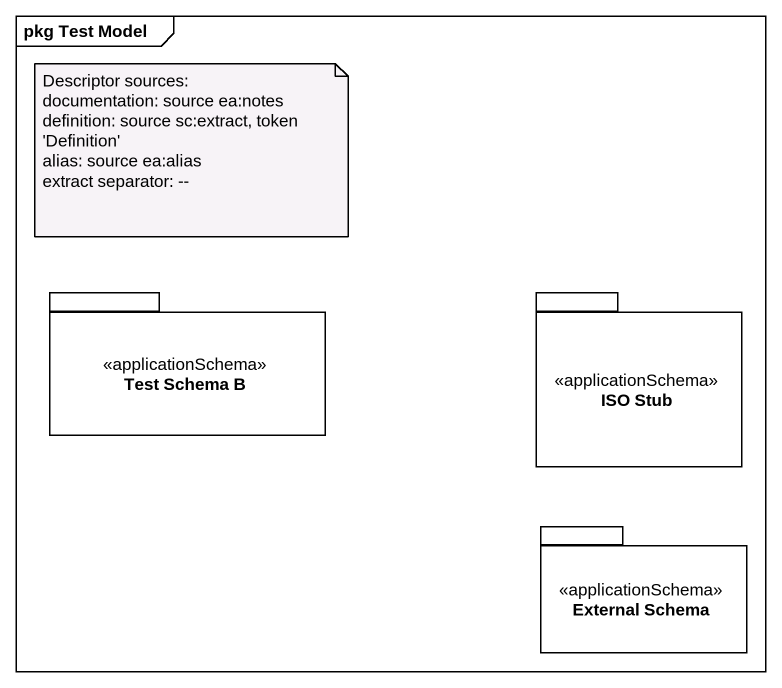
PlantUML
@startuml
mainframe pkg Test Model
package "Test Schema B" as Test_Schema_B <<applicationSchema>> {
}
package "ISO Stub" as ISO_Stub <<applicationSchema>> {
}
package "External Schema" as External_Schema <<applicationSchema>> {
}
note as N1
  Descriptor sources:
  documentation: source ea:notes
  definition: source sc:extract, token 'Definition'
  alias: source ea:alias
  extract separator: --
end note
@enduml
